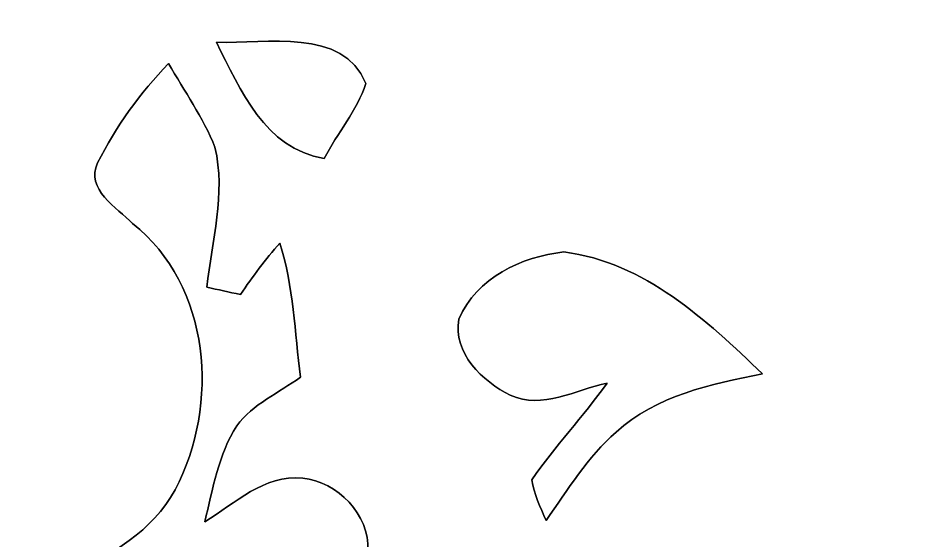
# Model space of a CAD drawing. Header units: centimetres. Extents: x -16.8 to 16.8, y -16.7 to 16.7.
# Drawn here: x -8.305 to -3.993, y 8.468 to 10.982 of the extents above; entities that cross this region are included whole.
import ezdxf

# ---------------------------------------------------------------- set-up
doc = ezdxf.new("R2010")
doc.units = ezdxf.units.CM
doc.header["$MEASUREMENT"] = 0
doc.layers.add('Layer 1', color=7, linetype='Continuous')

msp = doc.modelspace()

# ---------------------------------------------------------------- linework, layer by layer
at = {"layer": 'Layer 1', "color": 7}
for points, knots in [([(-16.77458, 16.66875), (-16.77458, 16.66875), (16.77458, 16.66875), (16.77458, 16.66875), (16.77458, 16.66875), (16.77458, 16.66875), (16.77458, -16.66875), (16.77458, -16.66875), (16.77458, -16.66875), (16.77458, -16.66875), (-16.77458, -16.66875), (-16.77458, -16.66875), (-16.77458, -16.66875), (-16.77458, -16.66875), (-16.77458, 16.66875), (-16.77458, 16.66875), (-16.77458, 16.66875), (-16.77458, 16.66875), (-16.77458, 16.66875), (-16.77458, 16.66875)], [0, 0, 0, 0, 0.1666667, 0.1666667, 0.1666667, 0.1666667, 0.3333333, 0.3333333, 0.3333333, 0.3333333, 0.5, 0.5, 0.5, 0.5, 0.6666667, 0.6666667, 0.6666667, 0.6666667, 1, 1, 1, 1]), ([(-7.34836, 10.86414), (-7.10706, 10.85462), (-6.74053, 10.93858), (-6.6294, 10.66659), (-6.6294, 10.66659), (-6.67032, 10.53394), (-6.76769, 10.42705), (-6.82943, 10.30464), (-6.82943, 10.30464), (-7.11659, 10.35403), (-7.233, 10.63307), (-7.34836, 10.86414)], [0, 0, 0, 0, 0.25, 0.25, 0.25, 0.25, 0.5, 0.5, 0.5, 0.5, 1, 1, 1, 1]), ([(-7.92127, 10.28312), (-7.83308, 10.4588), (-7.71596, 10.62073), (-7.57943, 10.76219), (-7.57943, 10.76219), (-7.50323, 10.62919), (-7.41221, 10.50255), (-7.35577, 10.35897), (-7.35577, 10.35897), (-7.3025, 10.13425), (-7.37059, 9.90847), (-7.39493, 9.68516), (-7.39493, 9.68516), (-7.34131, 9.67352), (-7.28733, 9.66152), (-7.23336, 9.64988), (-7.23336, 9.64988), (-7.17409, 9.73526), (-7.11341, 9.81992), (-7.04356, 9.89718), (-7.04356, 9.89718), (-6.97653, 9.68869), (-6.97159, 9.4675), (-6.94373, 9.25195), (-6.94373, 9.25195), (-7.04744, 9.17681), (-7.17338, 9.12319), (-7.25099, 9.01771), (-7.25099, 9.01771), (-7.33919, 8.87942), (-7.36635, 8.71291), (-7.40445, 8.55627), (-7.40445, 8.55627), (-7.25593, 8.64447), (-7.12188, 8.78381), (-6.93279, 8.76617), (-6.93279, 8.76617), (-6.76487, 8.74959), (-6.61106, 8.58908), (-6.61846, 8.41798), (-6.61846, 8.41798), (-6.6996, 8.13576), (-6.99805, 7.96607), (-7.28345, 7.99571), (-7.28345, 7.99571), (-7.55086, 8.02781), (-7.8045, 8.12447), (-8.05991, 8.20561), (-8.05991, 8.20561), (-8.0585, 8.22819), (-8.05603, 8.2737), (-8.05498, 8.29627), (-8.05498, 8.29627), (-7.86024, 8.39682), (-7.65457, 8.509), (-7.54803, 8.71008), (-7.54803, 8.71008), (-7.33143, 9.11719), (-7.37517, 9.69469), (-7.75229, 9.99172), (-7.75229, 9.99172), (-7.82814, 10.06792), (-7.98054, 10.15682), (-7.92127, 10.28312)], [0, 0, 0, 0, 0.0588235, 0.0588235, 0.0588235, 0.0588235, 0.1176471, 0.1176471, 0.1176471, 0.1176471, 0.1764706, 0.1764706, 0.1764706, 0.1764706, 0.2352941, 0.2352941, 0.2352941, 0.2352941, 0.2941176, 0.2941176, 0.2941176, 0.2941176, 0.3529412, 0.3529412, 0.3529412, 0.3529412, 0.4117647, 0.4117647, 0.4117647, 0.4117647, 0.4705882, 0.4705882, 0.4705882, 0.4705882, 0.5294118, 0.5294118, 0.5294118, 0.5294118, 0.5882353, 0.5882353, 0.5882353, 0.5882353, 0.6470588, 0.6470588, 0.6470588, 0.6470588, 0.7058824, 0.7058824, 0.7058824, 0.7058824, 0.7647059, 0.7647059, 0.7647059, 0.7647059, 0.8235294, 0.8235294, 0.8235294, 0.8235294, 0.8823529, 0.8823529, 0.8823529, 0.8823529, 1, 1, 1, 1]), ([(-5.67478, 9.85485), (-5.28602, 9.80581), (-4.98863, 9.52676), (-4.71805, 9.26818), (-4.71805, 9.26818), (-4.96535, 9.21879), (-5.23169, 9.16411), (-5.42361, 8.98701), (-5.42361, 8.98701), (-5.56189, 8.86777), (-5.65538, 8.70938), (-5.76086, 8.56262), (-5.76086, 8.56262), (-5.78767, 8.62647), (-5.82048, 8.68927), (-5.82965, 8.75841), (-5.82965, 8.75841), (-5.71747, 8.91963), (-5.5813, 9.06251), (-5.46735, 9.22267), (-5.46735, 9.22267), (-5.61904, 9.19268), (-5.77815, 9.09391), (-5.93302, 9.16517), (-5.93302, 9.16517), (-6.06601, 9.23114), (-6.21206, 9.36907), (-6.18031, 9.53135), (-6.18031, 9.53135), (-6.09529, 9.73173), (-5.88045, 9.83192), (-5.67478, 9.85485)], [0, 0, 0, 0, 0.1111111, 0.1111111, 0.1111111, 0.1111111, 0.2222222, 0.2222222, 0.2222222, 0.2222222, 0.3333333, 0.3333333, 0.3333333, 0.3333333, 0.4444444, 0.4444444, 0.4444444, 0.4444444, 0.5555556, 0.5555556, 0.5555556, 0.5555556, 0.6666667, 0.6666667, 0.6666667, 0.6666667, 0.7777778, 0.7777778, 0.7777778, 0.7777778, 1, 1, 1, 1])]:
    msp.add_open_spline(points, degree=3, knots=knots, dxfattribs=at)
at = {"layer": 'Layer 1', "color": 252}
for points, knots in [([(-7.34836, 10.86414), (-7.233, 10.63307), (-7.11659, 10.35403), (-6.82943, 10.30464), (-6.82943, 10.30464), (-6.76769, 10.42705), (-6.67032, 10.53394), (-6.6294, 10.66659), (-6.6294, 10.66659), (-6.74053, 10.93858), (-7.10706, 10.85462), (-7.34836, 10.86414), (-7.34836, 10.86414), (-7.34836, 10.86414), (-7.34836, 10.86414), (-7.34836, 10.86414)], [0, 0, 0, 0, 0.2, 0.2, 0.2, 0.2, 0.4, 0.4, 0.4, 0.4, 0.6, 0.6, 0.6, 0.6, 1, 1, 1, 1]), ([(-7.92127, 10.28312), (-7.98054, 10.15682), (-7.82814, 10.06792), (-7.75229, 9.99172), (-7.75229, 9.99172), (-7.37517, 9.69469), (-7.33143, 9.11719), (-7.54803, 8.71008), (-7.54803, 8.71008), (-7.65457, 8.509), (-7.86024, 8.39682), (-8.05498, 8.29627), (-8.05498, 8.29627), (-8.05603, 8.2737), (-8.0585, 8.22819), (-8.05991, 8.20561), (-8.05991, 8.20561), (-7.8045, 8.12447), (-7.55086, 8.02781), (-7.28345, 7.99571), (-7.28345, 7.99571), (-6.99805, 7.96607), (-6.6996, 8.13576), (-6.61846, 8.41798), (-6.61846, 8.41798), (-6.61106, 8.58908), (-6.76487, 8.74959), (-6.93279, 8.76617), (-6.93279, 8.76617), (-7.12188, 8.78381), (-7.25593, 8.64447), (-7.40445, 8.55627), (-7.40445, 8.55627), (-7.36635, 8.71291), (-7.33919, 8.87942), (-7.25099, 9.01771), (-7.25099, 9.01771), (-7.17338, 9.12319), (-7.04744, 9.17681), (-6.94373, 9.25195), (-6.94373, 9.25195), (-6.97159, 9.4675), (-6.97653, 9.68869), (-7.04356, 9.89718), (-7.04356, 9.89718), (-7.11341, 9.81992), (-7.17409, 9.73526), (-7.23336, 9.64988), (-7.23336, 9.64988), (-7.28733, 9.66152), (-7.34131, 9.67352), (-7.39493, 9.68516), (-7.39493, 9.68516), (-7.37059, 9.90847), (-7.3025, 10.13425), (-7.35577, 10.35897), (-7.35577, 10.35897), (-7.41221, 10.50255), (-7.50323, 10.62919), (-7.57943, 10.76219), (-7.57943, 10.76219), (-7.71596, 10.62073), (-7.83308, 10.4588), (-7.92127, 10.28312), (-7.92127, 10.28312), (-7.92127, 10.28312), (-7.92127, 10.28312), (-7.92127, 10.28312)], [0, 0, 0, 0, 0.0555556, 0.0555556, 0.0555556, 0.0555556, 0.1111111, 0.1111111, 0.1111111, 0.1111111, 0.1666667, 0.1666667, 0.1666667, 0.1666667, 0.2222222, 0.2222222, 0.2222222, 0.2222222, 0.2777778, 0.2777778, 0.2777778, 0.2777778, 0.3333333, 0.3333333, 0.3333333, 0.3333333, 0.3888889, 0.3888889, 0.3888889, 0.3888889, 0.4444444, 0.4444444, 0.4444444, 0.4444444, 0.5, 0.5, 0.5, 0.5, 0.5555556, 0.5555556, 0.5555556, 0.5555556, 0.6111111, 0.6111111, 0.6111111, 0.6111111, 0.6666667, 0.6666667, 0.6666667, 0.6666667, 0.7222222, 0.7222222, 0.7222222, 0.7222222, 0.7777778, 0.7777778, 0.7777778, 0.7777778, 0.8333333, 0.8333333, 0.8333333, 0.8333333, 0.8888889, 0.8888889, 0.8888889, 0.8888889, 1, 1, 1, 1]), ([(-5.67478, 9.85485), (-5.88045, 9.83192), (-6.09529, 9.73173), (-6.18031, 9.53135), (-6.18031, 9.53135), (-6.21206, 9.36907), (-6.06601, 9.23114), (-5.93302, 9.16517), (-5.93302, 9.16517), (-5.77815, 9.09391), (-5.61904, 9.19268), (-5.46735, 9.22267), (-5.46735, 9.22267), (-5.5813, 9.06251), (-5.71747, 8.91963), (-5.82965, 8.75841), (-5.82965, 8.75841), (-5.82048, 8.68927), (-5.78767, 8.62647), (-5.76086, 8.56262), (-5.76086, 8.56262), (-5.65538, 8.70938), (-5.56189, 8.86777), (-5.42361, 8.98701), (-5.42361, 8.98701), (-5.23169, 9.16411), (-4.96535, 9.21879), (-4.71805, 9.26818), (-4.71805, 9.26818), (-4.98863, 9.52676), (-5.28602, 9.80581), (-5.67478, 9.85485), (-5.67478, 9.85485), (-5.67478, 9.85485), (-5.67478, 9.85485), (-5.67478, 9.85485)], [0, 0, 0, 0, 0.1, 0.1, 0.1, 0.1, 0.2, 0.2, 0.2, 0.2, 0.3, 0.3, 0.3, 0.3, 0.4, 0.4, 0.4, 0.4, 0.5, 0.5, 0.5, 0.5, 0.6, 0.6, 0.6, 0.6, 0.7, 0.7, 0.7, 0.7, 0.8, 0.8, 0.8, 0.8, 1, 1, 1, 1])]:
    msp.add_open_spline(points, degree=3, knots=knots, dxfattribs=at)

doc.saveas('drawing.dxf')
